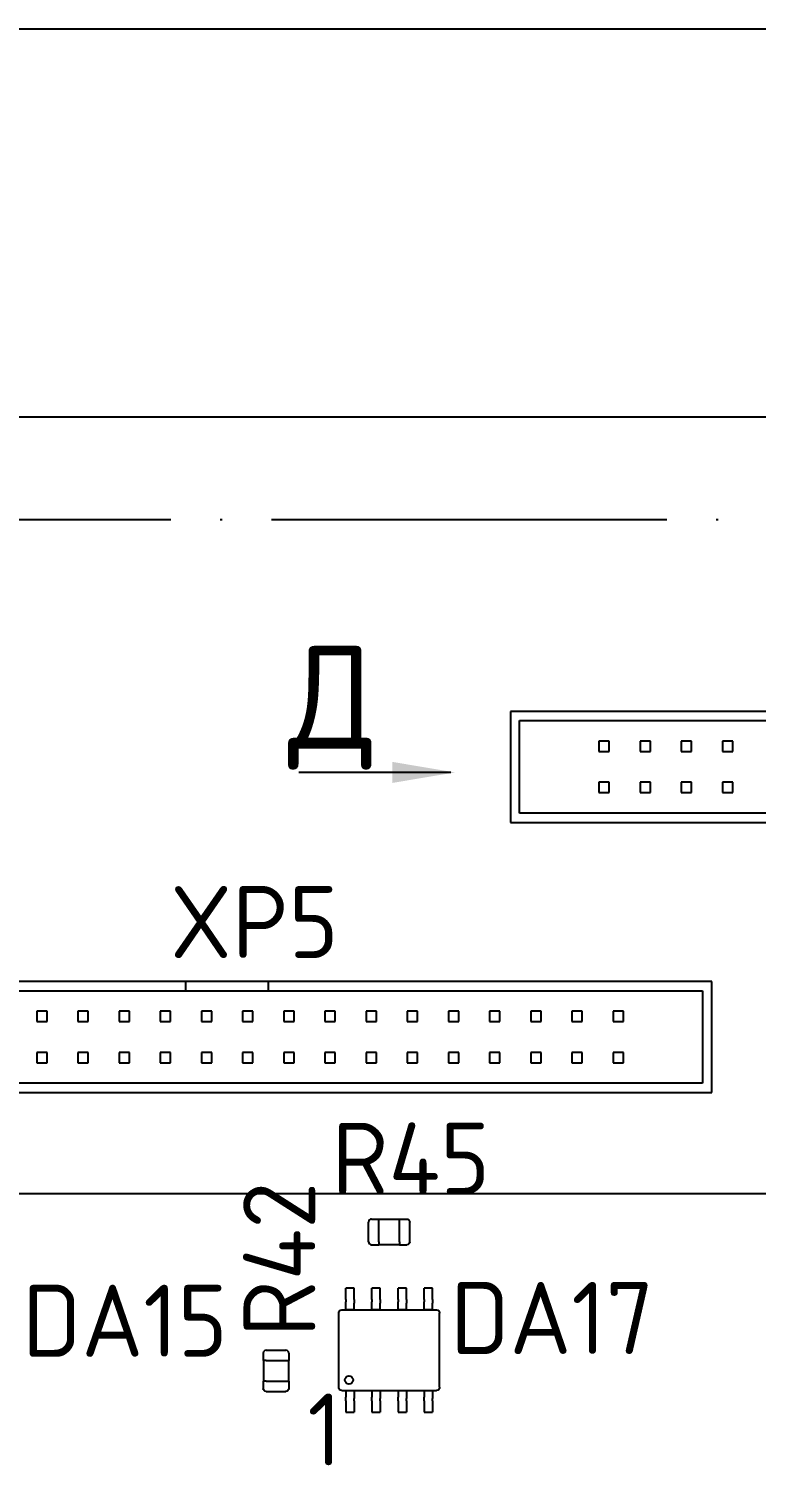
# Model space of a CAD drawing. Extents: x -34 to 51106, y -14166 to 1700.
# Drawn here: x 1517.9 to 1553.2, y 154.8 to 224.6 of the extents above; entities that cross this region are included whole.
import ezdxf

# ---------------------------------------------------------------- set-up
doc = ezdxf.new("R2010")
doc.units = 0
doc.linetypes.add('ACAD_ISO04W100', pattern=[30, 24, -3, 0, -3])
doc.layers.get('0').update_dxf_attribs({"linetype": 'CONTINUOUS'})
for name, color, linetype in [('ВИДЫ', 30, 'CONTINUOUS'), ('РАЗМЕРЫ', 2, 'CONTINUOUS'), ('ТЕКСТ', 4, 'CONTINUOUS')]:
    doc.layers.add(name, color=color, linetype=linetype)
doc.styles.add('GOST_TYPE_B', font='GOST_B.TTF', dxfattribs={"height": 3.5})

msp = doc.modelspace()

# ---------------------------------------------------------------- linework, layer by layer
at = {"linetype": 'CONTINUOUS'}
for p, q in [((1454.0128, 205.7206), (1734.0128, 205.7206)), ((1562.8504, 191.4059), (1541.3004, 191.4059)), ((1541.3004, 191.4059), (1541.3004, 186.0059)), ((1541.7504, 190.9559), (1562.8504, 190.9559)), ((1541.7504, 186.4559), (1541.7504, 190.9559)), ((1545.6004, 189.9559), (1545.6004, 189.4559)), ((1546.1004, 189.9559), (1545.6004, 189.9559)), ((1546.1004, 189.4559), (1546.1004, 189.9559)), ((1547.6004, 189.9559), (1547.6004, 189.4559)), ((1548.1004, 189.9559), (1547.6004, 189.9559)), ((1548.1004, 189.4559), (1548.1004, 189.9559)), ((1549.6004, 189.9559), (1549.6004, 189.4559)), ((1550.1004, 189.9559), (1549.6004, 189.9559)), ((1550.1004, 189.4559), (1550.1004, 189.9559)), ((1551.6004, 189.9559), (1551.6004, 189.4559)), ((1552.1004, 189.9559), (1551.6004, 189.9559)), ((1552.1004, 189.4559), (1552.1004, 189.9559)), ((1545.6004, 189.4559), (1546.1004, 189.4559)), ((1547.6004, 189.4559), (1548.1004, 189.4559)), ((1549.6004, 189.4559), (1550.1004, 189.4559)), ((1551.6004, 189.4559), (1552.1004, 189.4559)), ((1545.6004, 187.9559), (1545.6004, 187.4559)), ((1546.1004, 187.9559), (1545.6004, 187.9559)), ((1546.1004, 187.4559), (1546.1004, 187.9559)), ((1547.6004, 187.9559), (1547.6004, 187.4559)), ((1548.1004, 187.9559), (1547.6004, 187.9559)), ((1548.1004, 187.4559), (1548.1004, 187.9559)), ((1549.6004, 187.9559), (1549.6004, 187.4559)), ((1550.1004, 187.9559), (1549.6004, 187.9559)), ((1550.1004, 187.4559), (1550.1004, 187.9559)), ((1551.6004, 187.9559), (1551.6004, 187.4559)), ((1552.1004, 187.9559), (1551.6004, 187.9559)), ((1552.1004, 187.4559), (1552.1004, 187.9559)), ((1545.6004, 187.4559), (1546.1004, 187.4559)), ((1547.6004, 187.4559), (1548.1004, 187.4559)), ((1549.6004, 187.4559), (1550.1004, 187.4559)), ((1551.6004, 187.4559), (1552.1004, 187.4559)), ((1587.9504, 186.4559), (1541.7504, 186.4559)), ((1541.3004, 186.0059), (1588.4004, 186.0059)), ((1525.5394, 178.2769), (1503.9894, 178.2769)), ((1529.5394, 178.2769), (1525.5394, 178.2769)), ((1525.5394, 177.8269), (1525.5394, 178.2769)), ((1551.0894, 178.2769), (1529.5394, 178.2769)), ((1529.5394, 178.2769), (1529.5394, 177.8269)), ((1551.0894, 172.8769), (1551.0894, 178.2769)), ((1504.4394, 177.8269), (1525.5394, 177.8269)), ((1525.5394, 177.8269), (1529.5394, 177.8269)), ((1529.5394, 177.8269), (1550.6394, 177.8269)), ((1550.6394, 177.8269), (1550.6394, 173.3269)), ((1518.2894, 176.8269), (1518.2894, 176.3269)), ((1518.7894, 176.8269), (1518.2894, 176.8269)), ((1518.7894, 176.3269), (1518.7894, 176.8269)), ((1520.2894, 176.8269), (1520.2894, 176.3269)), ((1520.7894, 176.8269), (1520.2894, 176.8269)), ((1520.7894, 176.3269), (1520.7894, 176.8269)), ((1522.2894, 176.8269), (1522.2894, 176.3269)), ((1522.7894, 176.8269), (1522.2894, 176.8269)), ((1522.7894, 176.3269), (1522.7894, 176.8269)), ((1524.2894, 176.8269), (1524.2894, 176.3269)), ((1524.7894, 176.8269), (1524.2894, 176.8269)), ((1524.7894, 176.3269), (1524.7894, 176.8269)), ((1526.2894, 176.8269), (1526.2894, 176.3269)), ((1526.7894, 176.8269), (1526.2894, 176.8269)), ((1526.7894, 176.3269), (1526.7894, 176.8269)), ((1528.2894, 176.8269), (1528.2894, 176.3269)), ((1528.7894, 176.8269), (1528.2894, 176.8269)), ((1528.7894, 176.3269), (1528.7894, 176.8269)), ((1530.2894, 176.8269), (1530.2894, 176.3269)), ((1530.7894, 176.8269), (1530.2894, 176.8269)), ((1530.7894, 176.3269), (1530.7894, 176.8269)), ((1532.2894, 176.8269), (1532.2894, 176.3269)), ((1532.7894, 176.8269), (1532.2894, 176.8269)), ((1532.7894, 176.3269), (1532.7894, 176.8269)), ((1534.2894, 176.8269), (1534.2894, 176.3269)), ((1534.7894, 176.8269), (1534.2894, 176.8269)), ((1534.7894, 176.3269), (1534.7894, 176.8269)), ((1536.2894, 176.8269), (1536.2894, 176.3269)), ((1536.7894, 176.8269), (1536.2894, 176.8269)), ((1536.7894, 176.3269), (1536.7894, 176.8269)), ((1538.2894, 176.8269), (1538.2894, 176.3269)), ((1538.7894, 176.8269), (1538.2894, 176.8269)), ((1538.7894, 176.3269), (1538.7894, 176.8269)), ((1540.2894, 176.8269), (1540.2894, 176.3269)), ((1540.7894, 176.8269), (1540.2894, 176.8269)), ((1540.7894, 176.3269), (1540.7894, 176.8269)), ((1542.2894, 176.8269), (1542.2894, 176.3269)), ((1542.7894, 176.8269), (1542.2894, 176.8269)), ((1542.7894, 176.3269), (1542.7894, 176.8269)), ((1544.2894, 176.8269), (1544.2894, 176.3269)), ((1544.7894, 176.8269), (1544.2894, 176.8269)), ((1544.7894, 176.3269), (1544.7894, 176.8269)), ((1546.2894, 176.8269), (1546.2894, 176.3269)), ((1546.7894, 176.8269), (1546.2894, 176.8269)), ((1546.7894, 176.3269), (1546.7894, 176.8269)), ((1518.2894, 176.3269), (1518.7894, 176.3269)), ((1520.2894, 176.3269), (1520.7894, 176.3269)), ((1522.2894, 176.3269), (1522.7894, 176.3269)), ((1524.2894, 176.3269), (1524.7894, 176.3269)), ((1526.2894, 176.3269), (1526.7894, 176.3269)), ((1528.2894, 176.3269), (1528.7894, 176.3269)), ((1530.2894, 176.3269), (1530.7894, 176.3269)), ((1532.2894, 176.3269), (1532.7894, 176.3269)), ((1534.2894, 176.3269), (1534.7894, 176.3269)), ((1536.2894, 176.3269), (1536.7894, 176.3269)), ((1538.2894, 176.3269), (1538.7894, 176.3269)), ((1540.2894, 176.3269), (1540.7894, 176.3269)), ((1542.2894, 176.3269), (1542.7894, 176.3269)), ((1544.2894, 176.3269), (1544.7894, 176.3269)), ((1546.2894, 176.3269), (1546.7894, 176.3269)), ((1518.2894, 174.8269), (1518.2894, 174.3269)), ((1518.7894, 174.8269), (1518.2894, 174.8269)), ((1518.7894, 174.3269), (1518.7894, 174.8269)), ((1520.2894, 174.8269), (1520.2894, 174.3269)), ((1520.7894, 174.8269), (1520.2894, 174.8269)), ((1520.7894, 174.3269), (1520.7894, 174.8269)), ((1522.2894, 174.8269), (1522.2894, 174.3269)), ((1522.7894, 174.8269), (1522.2894, 174.8269)), ((1522.7894, 174.3269), (1522.7894, 174.8269)), ((1524.2894, 174.8269), (1524.2894, 174.3269)), ((1524.7894, 174.8269), (1524.2894, 174.8269)), ((1524.7894, 174.3269), (1524.7894, 174.8269)), ((1526.2894, 174.8269), (1526.2894, 174.3269)), ((1526.7894, 174.8269), (1526.2894, 174.8269)), ((1526.7894, 174.3269), (1526.7894, 174.8269)), ((1528.2894, 174.8269), (1528.2894, 174.3269)), ((1528.7894, 174.8269), (1528.2894, 174.8269)), ((1528.7894, 174.3269), (1528.7894, 174.8269)), ((1530.2894, 174.8269), (1530.2894, 174.3269)), ((1530.7894, 174.8269), (1530.2894, 174.8269)), ((1530.7894, 174.3269), (1530.7894, 174.8269)), ((1532.2894, 174.8269), (1532.2894, 174.3269)), ((1532.7894, 174.8269), (1532.2894, 174.8269)), ((1532.7894, 174.3269), (1532.7894, 174.8269)), ((1534.2894, 174.8269), (1534.2894, 174.3269)), ((1534.7894, 174.8269), (1534.2894, 174.8269)), ((1534.7894, 174.3269), (1534.7894, 174.8269)), ((1536.2894, 174.8269), (1536.2894, 174.3269)), ((1536.7894, 174.8269), (1536.2894, 174.8269)), ((1536.7894, 174.3269), (1536.7894, 174.8269)), ((1538.2894, 174.8269), (1538.2894, 174.3269)), ((1538.7894, 174.8269), (1538.2894, 174.8269)), ((1538.7894, 174.3269), (1538.7894, 174.8269)), ((1540.2894, 174.8269), (1540.2894, 174.3269)), ((1540.7894, 174.8269), (1540.2894, 174.8269)), ((1540.7894, 174.3269), (1540.7894, 174.8269)), ((1542.2894, 174.8269), (1542.2894, 174.3269)), ((1542.7894, 174.8269), (1542.2894, 174.8269)), ((1542.7894, 174.3269), (1542.7894, 174.8269)), ((1544.2894, 174.8269), (1544.2894, 174.3269)), ((1544.7894, 174.8269), (1544.2894, 174.8269)), ((1544.7894, 174.3269), (1544.7894, 174.8269)), ((1546.2894, 174.8269), (1546.2894, 174.3269)), ((1546.7894, 174.8269), (1546.2894, 174.8269)), ((1546.7894, 174.3269), (1546.7894, 174.8269)), ((1518.2894, 174.3269), (1518.7894, 174.3269)), ((1520.2894, 174.3269), (1520.7894, 174.3269)), ((1522.2894, 174.3269), (1522.7894, 174.3269)), ((1524.2894, 174.3269), (1524.7894, 174.3269)), ((1526.2894, 174.3269), (1526.7894, 174.3269)), ((1528.2894, 174.3269), (1528.7894, 174.3269)), ((1530.2894, 174.3269), (1530.7894, 174.3269)), ((1532.2894, 174.3269), (1532.7894, 174.3269)), ((1534.2894, 174.3269), (1534.7894, 174.3269)), ((1536.2894, 174.3269), (1536.7894, 174.3269)), ((1538.2894, 174.3269), (1538.7894, 174.3269)), ((1540.2894, 174.3269), (1540.7894, 174.3269)), ((1542.2894, 174.3269), (1542.7894, 174.3269)), ((1544.2894, 174.3269), (1544.7894, 174.3269)), ((1546.2894, 174.3269), (1546.7894, 174.3269)), ((1550.6394, 173.3269), (1504.4394, 173.3269)), ((1503.9894, 172.8769), (1551.0894, 172.8769)), ((1534.4078, 165.6265), (1534.4078, 166.5825)), ((1534.5548, 166.7295), (1534.9078, 166.7295)), ((1534.9078, 166.5825), (1534.9078, 166.7295)), ((1534.9078, 166.717), (1535.9178, 166.717)), ((1534.9078, 165.6265), (1534.9078, 166.5825)), ((1535.9178, 166.7295), (1536.2708, 166.7295)), ((1535.9178, 166.5825), (1535.9178, 166.7295)), ((1535.9178, 165.6265), (1535.9178, 166.5825)), ((1536.4178, 165.6265), (1536.4178, 166.5825)), ((1534.5548, 165.4795), (1534.9078, 165.4795)), ((1534.9078, 165.6265), (1534.9078, 165.4795)), ((1534.9078, 165.492), (1535.9178, 165.492)), ((1535.9178, 165.6265), (1535.9178, 165.4795)), ((1535.9178, 165.4795), (1536.2708, 165.4795)), ((1533.3046, 162.8199), (1533.3046, 163.3659)), ((1533.711, 163.3659), (1533.3046, 163.3659)), ((1533.3046, 162.8199), (1533.3046, 162.7037)), ((1533.3046, 162.6359), (1533.3046, 162.7037)), ((1533.711, 162.8199), (1533.711, 163.3659)), ((1533.711, 162.8199), (1533.711, 162.7037)), ((1533.711, 162.7037), (1533.711, 162.6359)), ((1534.5746, 162.8199), (1534.5746, 163.3659)), ((1534.981, 163.3659), (1534.5746, 163.3659)), ((1534.5746, 162.8199), (1534.5746, 162.7037)), ((1534.5746, 162.6359), (1534.5746, 162.7037)), ((1534.981, 162.8199), (1534.981, 163.3659)), ((1534.981, 162.8199), (1534.981, 162.7037)), ((1534.981, 162.7037), (1534.981, 162.6359)), ((1535.8446, 162.8199), (1535.8446, 163.3659)), ((1536.251, 163.3659), (1535.8446, 163.3659)), ((1535.8446, 162.8199), (1535.8446, 162.7037)), ((1535.8446, 162.6359), (1535.8446, 162.7037)), ((1536.251, 162.8199), (1536.251, 163.3659)), ((1536.251, 162.8199), (1536.251, 162.7037)), ((1536.251, 162.7037), (1536.251, 162.6359)), ((1537.1146, 162.8199), (1537.1146, 163.3659)), ((1537.521, 163.3659), (1537.1146, 163.3659)), ((1537.1146, 162.8199), (1537.1146, 162.7037)), ((1537.1146, 162.6359), (1537.1146, 162.7037)), ((1537.521, 162.8199), (1537.521, 163.3659)), ((1537.521, 162.8199), (1537.521, 162.7037)), ((1537.521, 162.7037), (1537.521, 162.6359)), ((1532.9617, 162.1579), (1532.9617, 162.1602)), ((1532.9617, 158.5511), (1532.9617, 162.1579)), ((1533.1118, 162.3103), (1533.1141, 162.3103)), ((1533.1141, 162.3103), (1537.7115, 162.3103)), ((1533.3046, 162.3107), (1533.3046, 162.6359)), ((1533.3046, 162.3103), (1533.3046, 162.3107)), ((1533.711, 162.3103), (1533.3046, 162.3103)), ((1533.711, 162.3107), (1533.711, 162.6359)), ((1533.711, 162.3103), (1533.711, 162.3107)), ((1534.5746, 162.3107), (1534.5746, 162.6359)), ((1534.5746, 162.3103), (1534.5746, 162.3107)), ((1534.981, 162.3103), (1534.5746, 162.3103)), ((1534.981, 162.3107), (1534.981, 162.6359)), ((1534.981, 162.3103), (1534.981, 162.3107)), ((1535.8446, 162.3107), (1535.8446, 162.6359)), ((1535.8446, 162.3103), (1535.8446, 162.3107)), ((1536.251, 162.3103), (1535.8446, 162.3103)), ((1536.251, 162.3107), (1536.251, 162.6359)), ((1536.251, 162.3103), (1536.251, 162.3107)), ((1537.1146, 162.3107), (1537.1146, 162.6359)), ((1537.1146, 162.3103), (1537.1146, 162.3107)), ((1537.521, 162.3103), (1537.1146, 162.3103)), ((1537.521, 162.3107), (1537.521, 162.6359)), ((1537.521, 162.3103), (1537.521, 162.3107)), ((1537.7115, 162.3103), (1537.7139, 162.3103)), ((1537.8639, 162.1602), (1537.8639, 162.1579)), ((1537.8639, 158.5511), (1537.8639, 162.1579)), ((1529.2878, 160.2125), (1529.2878, 159.8595)), ((1529.4348, 160.3595), (1530.3908, 160.3595)), ((1530.5378, 160.2125), (1530.5378, 159.8595)), ((1529.4348, 159.8595), (1529.2878, 159.8595)), ((1529.3003, 159.8595), (1529.3003, 158.8495)), ((1529.4348, 159.8595), (1530.3908, 159.8595)), ((1530.3908, 159.8595), (1530.5378, 159.8595)), ((1530.5253, 159.8595), (1530.5253, 158.8495)), ((1529.2878, 158.8495), (1529.2878, 158.4965)), ((1529.4348, 158.8495), (1529.2878, 158.8495)), ((1529.4348, 158.8495), (1530.3908, 158.8495)), ((1530.3908, 158.8495), (1530.5378, 158.8495)), ((1530.5378, 158.8495), (1530.5378, 158.4965)), ((1532.9617, 158.5488), (1532.9617, 158.5511)), ((1537.8639, 158.5511), (1537.8639, 158.5488)), ((1529.4348, 158.3495), (1530.3908, 158.3495)), ((1533.1141, 158.3987), (1533.1118, 158.3987)), ((1533.1141, 158.3987), (1537.7115, 158.3987)), ((1533.3046, 158.3987), (1533.3046, 158.3984)), ((1533.3046, 158.3987), (1533.711, 158.3987)), ((1533.3046, 158.3984), (1533.3046, 158.0732)), ((1533.3046, 158.0053), (1533.3046, 158.0732)), ((1533.3046, 157.8891), (1533.3046, 158.0053)), ((1533.3046, 157.8891), (1533.3046, 157.3432)), ((1533.711, 158.3987), (1533.711, 158.3984)), ((1533.711, 158.3984), (1533.711, 158.0732)), ((1533.711, 158.0732), (1533.711, 158.0053)), ((1533.711, 157.8891), (1533.711, 158.0053)), ((1533.711, 157.8891), (1533.711, 157.3432)), ((1534.5746, 158.3987), (1534.5746, 158.3984)), ((1534.5746, 158.3987), (1534.981, 158.3987)), ((1534.5746, 158.3984), (1534.5746, 158.0732)), ((1534.5746, 158.0053), (1534.5746, 158.0732)), ((1534.5746, 157.8891), (1534.5746, 158.0053)), ((1534.5746, 157.8891), (1534.5746, 157.3432)), ((1534.981, 158.3987), (1534.981, 158.3984)), ((1534.981, 158.3984), (1534.981, 158.0732)), ((1534.981, 158.0732), (1534.981, 158.0053)), ((1534.981, 157.8891), (1534.981, 158.0053)), ((1534.981, 157.8891), (1534.981, 157.3432)), ((1535.8446, 158.3987), (1535.8446, 158.3984)), ((1535.8446, 158.3987), (1536.251, 158.3987)), ((1535.8446, 158.3984), (1535.8446, 158.0732)), ((1535.8446, 158.0053), (1535.8446, 158.0732)), ((1535.8446, 157.8891), (1535.8446, 158.0053)), ((1535.8446, 157.8891), (1535.8446, 157.3432)), ((1536.251, 158.3987), (1536.251, 158.3984)), ((1536.251, 158.3984), (1536.251, 158.0732)), ((1536.251, 158.0732), (1536.251, 158.0053)), ((1536.251, 157.8891), (1536.251, 158.0053)), ((1536.251, 157.8891), (1536.251, 157.3432)), ((1537.1146, 158.3987), (1537.1146, 158.3984)), ((1537.1146, 158.3987), (1537.521, 158.3987)), ((1537.1146, 158.3984), (1537.1146, 158.0732)), ((1537.1146, 158.0053), (1537.1146, 158.0732)), ((1537.1146, 157.8891), (1537.1146, 158.0053)), ((1537.1146, 157.8891), (1537.1146, 157.3432)), ((1537.521, 158.3987), (1537.521, 158.3984)), ((1537.521, 158.3984), (1537.521, 158.0732)), ((1537.521, 158.0732), (1537.521, 158.0053)), ((1537.521, 157.8891), (1537.521, 158.0053)), ((1537.521, 157.8891), (1537.521, 157.3432)), ((1537.7139, 158.3987), (1537.7115, 158.3987)), ((1533.3046, 157.3432), (1533.711, 157.3432)), ((1534.5746, 157.3432), (1534.981, 157.3432)), ((1535.8446, 157.3432), (1536.251, 157.3432)), ((1537.1146, 157.3432), (1537.521, 157.3432))]:
    msp.add_line(p, q, dxfattribs=at)
msp.add_lwpolyline([(1463.1483, 224.5818), (1594.014, 224.5818), (1594.014, 167.9611), (1463.1483, 167.9611)], close=True)
msp.add_circle((1533.4592, 158.908), 0.2034, dxfattribs=at)
for centre, start, end in [((1534.5548, 166.5825), 90.00001, 180.00001), ((1534.5548, 165.6265), 180.00001, 270.00001), ((1529.4348, 160.2125), 90.000001, 180.000001), ((1530.3908, 160.2125), 0.000001, 90.000001)]:
    msp.add_arc(centre, 0.147, start, end, dxfattribs=at)
at = {"linetype": 'CONTINUOUS', "extrusion": (0, 0, -1)}
for centre, start, end in [((-1536.2708, 166.5825), 89.99999, 179.99999), ((-1536.2708, 165.6265), 179.99999, 269.99999), ((-1529.4348, 158.4965), 269.999999, 359.999999), ((-1530.3908, 158.4965), 179.999999, 269.999999)]:
    msp.add_arc(centre, 0.147, start, end, dxfattribs=at)
for centre, major_axis, start_param, end_param in [((1533.1165, 162.1556), (-0.1111, 0.1111), 5.5128337, 7.0535369), ((1537.7092, 162.1556), (0.1111, 0.1111), 5.5128337, 7.0535369), ((1533.1165, 158.5535), (0.1111, 0.1111), 2.3712411, 3.9119442), ((1537.7092, 158.5535), (-0.1111, 0.1111), 2.3712411, 3.9119442)]:
    msp.add_ellipse(centre, major_axis=major_axis, ratio=0.9703226, start_param=start_param, end_param=end_param, dxfattribs=at)
at = {"layer": 'ВИДЫ', "linetype": 'CONTINUOUS'}
msp.add_line((1538.3994, 188.4371), (1531.0172, 188.4371), dxfattribs=at)
msp.add_solid([(1538.6172, 188.4371), (1535.5726, 187.9276), (1535.5726, 188.9466)], dxfattribs=at)
at = {"layer": 'РАЗМЕРЫ', "linetype": 'ACAD_ISO04W100', "ltscale": 0.8}
msp.add_line((1597.1015, 200.7206), (1456.8914, 200.7206), dxfattribs=at)

# ---------------------------------------------------------------- texts
at = {"layer": 'ВИДЫ', "linetype": 'CONTINUOUS', "style": 'GOST_TYPE_B'}
msp.add_text('Д', height=5, dxfattribs=at).set_placement((1530.4941, 189.5989))
at = {"layer": 'ТЕКСТ', "style": 'GOST_TYPE_B'}
for s, p in [('XP5', (1524.765, 179.417)), ('R45', (1532.6213, 167.9184)), ('DA15', (1517.5866, 160.0388)), ('DA17', (1538.3866, 160.1727)), ('1', (1531.4438, 154.7515))]:
    msp.add_text(s, height=3.5, dxfattribs=at).set_placement(p)
msp.add_text('R42', height=3.5, rotation=90, dxfattribs=at).set_placement((1531.8206, 160.992))

doc.saveas('drawing.dxf')
